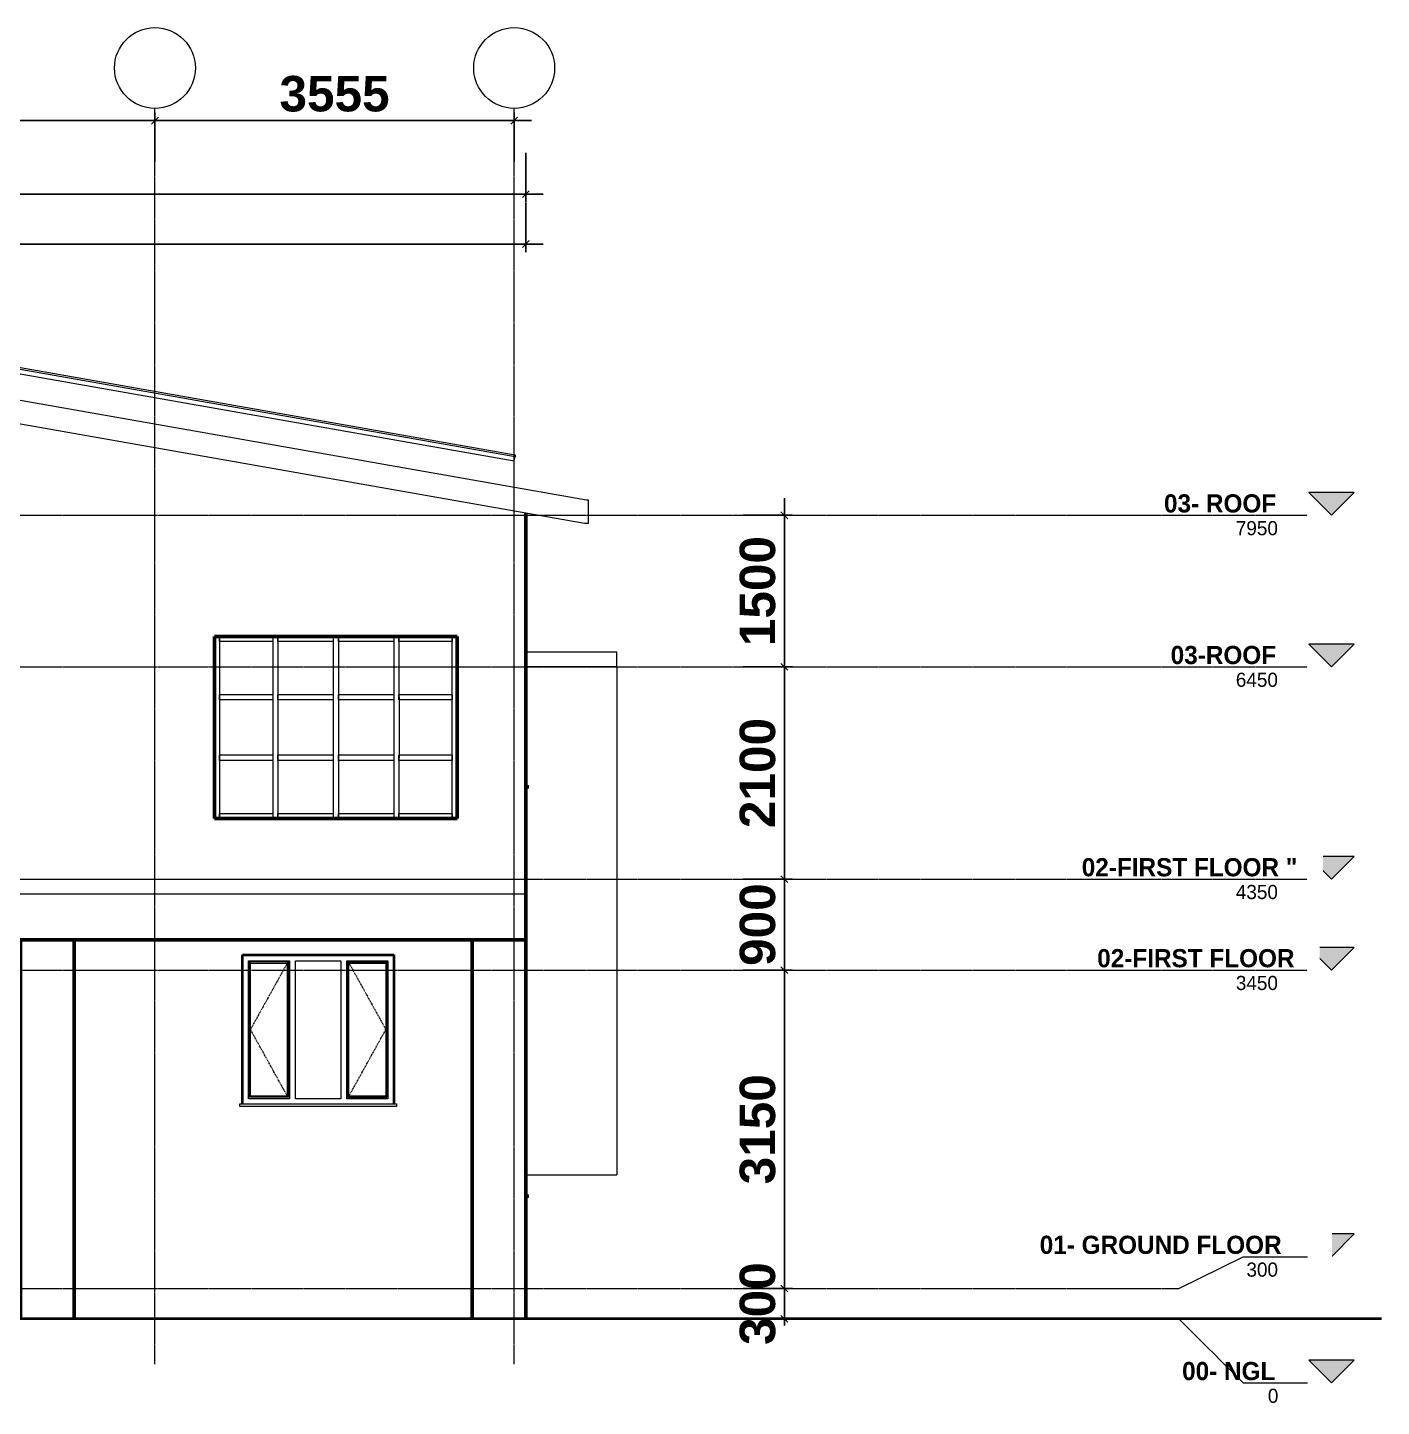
# Model space of a CAD drawing. Header units: inches. Extents: x 22 to 382261, y 22 to 371281.
# Drawn here: x 368865 to 382261, y 139919 to 153562 of the extents above; entities that cross this region are included whole.
import ezdxf

# ---------------------------------------------------------------- set-up
doc = ezdxf.new("R2010")
doc.units = ezdxf.units.IN
doc.header["$MEASUREMENT"] = 0
doc.linetypes.add('Centre', pattern=[31.75, 6.35, -4.7625, 15.875, -4.7625])
doc.linetypes.add('Grid Line 1_2_', pattern=[22.225, 12.7, -3.175, 3.175, -3.175])
for name, color, linetype, lineweight in [('A-ANNO-DIMS', 211, 'Continuous', 9), ('A-FLOR', 192, 'Continuous', 9), ('A-FLOR-LEVL', 51, 'Continuous', 9), ('A-GLAZ', 151, 'Continuous', 9), ('A-GLAZ-CWMG', 51, 'Continuous', 9), ('A-ROOF-OTLN', 132, 'Continuous', 9), ('I-WALL', 2, 'Continuous', 9), ('Q-CASE', 31, 'Continuous', 9), ('S-GRID', 1, 'Continuous', 9), ('S-GRID-IDEN', 1, 'Continuous', 9)]:
    doc.layers.add(name, color=color, linetype=linetype, lineweight=lineweight)
doc.styles.add('Arial_B', font='arialbd.ttf', dxfattribs={"height": 350.793651})
doc.styles.add('Century Gothic', font='GOTHIC.TTF', dxfattribs={"height": 255})
doc.styles.add('Century Gothic_B', font='GOTHICB.TTF', dxfattribs={"height": 510})
doc.dimstyles.new('2', dxfattribs={"dimscale": 304.8, "dimtxt": 346.888196, "dimasz": 0.221354, "dimexe": 1.338583, "dimexo": 0.0625, "dimgap": 0.278871, "dimtad": 1, "dimdec": 0, "dimzin": 0, "dimdsep": 46, "dimtxsty": 'Arial_B', "dimblk1": 'OBLIQUE', "dimblk2": 'OBLIQUE', "dimsah": 1, "dimcen": 0.09, "dimdle": 0.557743, "dimazin": 0, "dimtfac": 1, "dimtdec": 4, "dimtix": 1, "dimtmove": 0, "dimatfit": 3, "dimfxl": 0.557743, "dimfxlon": 1, "dimtvp": 1, "dimtolj": 1, "dimtzin": 0, "dimarcsym": 2})

# ---------------------------------------------------------------- blocks, each defined once
blk = doc.blocks.new('Casement - Plain-Triple _UK_ - W07 Casement - Plain-Triple _UK_-438157-Rear Elevation')
at = {"layer": 'A-GLAZ'}
for p, q in [((9493, 2175), (9493, 3540)), ((9493, 3540), (9900, 3540)), ((9888, 3530), (9503, 3530)), ((9503, 3530), (9513, 3520)), ((9503, 3530), (9503, 2193)), ((9513, 3520), (9878, 3520)), ((9513, 2203), (9513, 3520)), ((9878, 3520), (9888, 3530)), ((9878, 3520), (9878, 2203)), ((9888, 3530), (9888, 2193)), ((9900, 3540), (9900, 2175)), ((9958, 2175), (9958, 3540)), ((9958, 3540), (10408, 3540)), ((10408, 3540), (10408, 2175)), ((10466, 2175), (10466, 3540)), ((10466, 3540), (10873, 3540)), ((10478, 3530), (10478, 2193)), ((10478, 3530), (10863, 3530)), ((10488, 3520), (10478, 3530)), ((10488, 2203), (10488, 3520)), ((10488, 3520), (10853, 3520)), ((10863, 3530), (10853, 3520)), ((10853, 3520), (10853, 2203)), ((10863, 2193), (10863, 3530)), ((10873, 3540), (10873, 2175)), ((9503, 2193), (9513, 2203)), ((9888, 2193), (9503, 2193)), ((9878, 2203), (9513, 2203)), ((9888, 2193), (9878, 2203)), ((10478, 2193), (10488, 2203)), ((10478, 2193), (10863, 2193)), ((10853, 2203), (10488, 2203)), ((10863, 2193), (10853, 2203)), ((9408, 2125), (10958, 2125)), ((9408, 2100), (9408, 2125)), ((10958, 2100), (9408, 2100)), ((9900, 2175), (9493, 2175)), ((10408, 2175), (9958, 2175)), ((10873, 2175), (10466, 2175)), ((10958, 2125), (10958, 2100))]:
    blk.add_line(p, q, dxfattribs=at)
at = {"layer": 'A-GLAZ', "linetype": 'Centre'}
for p, q in [((9878, 3520), (9513, 2862)), ((10488, 3520), (10853, 2862)), ((9878, 2203), (9513, 2862)), ((10488, 2203), (10853, 2862))]:
    blk.add_line(p, q, dxfattribs=at)
blk = doc.blocks.new('Casement - Plain-Triple _UK_ - W07 Casement - Plain-Triple _UK_-438158-Rear Elevation')
at = {"layer": 'A-GLAZ'}
for p, q in [((12238, 1225), (12263, 1225)), ((12263, 1200), (12238, 1200)), ((12263, 1200), (12263, 1225))]:
    blk.add_line(p, q, dxfattribs=at)
blk = doc.blocks.new('Casework 24 - Casework 23-690569-Rear Elevation')
at = {"layer": 'Q-CASE', "lineweight": 50}
for p, q in [((-3131, 0), (-3131, 3750)), ((-2601, 3750), (-2601, 0)), ((1492, 0), (1492, 3750)), ((2022, 3750), (2022, 0)), ((7238, 0), (7238, 3750)), ((7768, 3750), (7768, 0)), ((11708, 0), (11708, 3750)), ((12238, 3750), (12238, 0))]:
    blk.add_line(p, q, dxfattribs=at)
blk = doc.blocks.new('Casement - Plain-Triple _UK_ - W07 Casement - Plain-Triple _UK_-853037-Rear Elevation')
at = {"layer": 'A-GLAZ'}
for p, q in [((12238, 5275), (12263, 5275)), ((12263, 5250), (12238, 5250)), ((12263, 5250), (12263, 5275))]:
    blk.add_line(p, q, dxfattribs=at)
blk = doc.blocks.new('Rectangular Mullion - 50 x 150mm-442057-Rear Elevation')
at = {"layer": 'A-GLAZ-CWMG'}
blk.add_line((-142, 2700), (-142, 3300), dxfattribs=at)
blk = doc.blocks.new('Rectangular Mullion - 50 x 150mm-V3-Rear Elevation')
at = {"layer": 'A-GLAZ-CWMG'}
for p, q in [((-667, 3250), (-667, 3300)), ((-142, 3300), (-142, 3250)), ((-142, 3250), (-667, 3250))]:
    blk.add_line(p, q, dxfattribs=at)
blk = doc.blocks.new('Rectangular Mullion - 50 x 150mm-442039-Rear Elevation')
at = {"layer": 'A-GLAZ-CWMG'}
blk.add_line((4008, 2700), (4008, 2100), dxfattribs=at)
blk = doc.blocks.new('Rectangular Mullion - 50 x 150mm-440585-Rear Elevation')
at = {"layer": 'A-GLAZ-CWMG'}
for p, q in [((-667, 2100), (-667, 2150)), ((-667, 2150), (-142, 2150)), ((-142, 2150), (-142, 2100))]:
    blk.add_line(p, q, dxfattribs=at)
blk = doc.blocks.new('Rectangular Mullion - 50 x 150mm-442032-Rear Elevation')
at = {"layer": 'A-GLAZ-CWMG'}
for p, q in [((-717, 2700), (-717, 2100)), ((-667, 2700), (-667, 2100))]:
    blk.add_line(p, q, dxfattribs=at)
blk = doc.blocks.new('Rectangular Mullion - 50 x 150mm-440587-Rear Elevation')
at = {"layer": 'A-GLAZ-CWMG'}
for p, q in [((-667, 2675), (-667, 2725)), ((-142, 2725), (-667, 2725)), ((-142, 2675), (-667, 2675)), ((-142, 2725), (-142, 2675))]:
    blk.add_line(p, q, dxfattribs=at)
blk = doc.blocks.new('Rectangular Mullion - 50 x 150mm-441106-Rear Elevation')
at = {"layer": 'A-GLAZ-CWMG'}
for p, q in [((-1267, 2675), (-1267, 2725)), ((-717, 2725), (-1267, 2725)), ((-717, 2675), (-1267, 2675)), ((-717, 2725), (-717, 2675))]:
    blk.add_line(p, q, dxfattribs=at)
blk = doc.blocks.new('Rectangular Mullion - 50 x 150mm-441107-Rear Elevation')
at = {"layer": 'A-GLAZ-CWMG'}
for p, q in [((-1267, 2100), (-1267, 2150)), ((-1267, 2150), (-717, 2150)), ((-717, 2150), (-717, 2100))]:
    blk.add_line(p, q, dxfattribs=at)
blk = doc.blocks.new('Rectangular Mullion - 50 x 150mm-442040-Rear Elevation')
at = {"layer": 'A-GLAZ-CWMG'}
blk.add_line((4008, 6150), (4008, 5550), dxfattribs=at)
blk = doc.blocks.new('Rectangular Mullion - 50 x 150mm-442042-Rear Elevation')
at = {"layer": 'A-GLAZ-CWMG'}
blk.add_line((-142, 2100), (-142, 2700), dxfattribs=at)
blk = doc.blocks.new('Rectangular Mullion - 50 x 150mm-442033-Rear Elevation')
at = {"layer": 'A-GLAZ-CWMG'}
for p, q in [((6333.191796, 6150), (6333.191796, 5550)), ((6383.191796, 6150), (6383.191796, 5550))]:
    blk.add_line(p, q, dxfattribs=at)
blk = doc.blocks.new('Rectangular Mullion - 50 x 150mm-442043-Rear Elevation')
at = {"layer": 'A-GLAZ-CWMG'}
blk.add_line((6908, 5550), (6908, 6150), dxfattribs=at)
blk = doc.blocks.new('Rectangular Mullion - 50 x 150mm-442058-Rear Elevation')
at = {"layer": 'A-GLAZ-CWMG'}
blk.add_line((4008, 3300), (4008, 2700), dxfattribs=at)
blk = doc.blocks.new('Rectangular Mullion - 50 x 150mm-442052-Rear Elevation')
at = {"layer": 'A-GLAZ-CWMG'}
for p, q in [((-717, 3300), (-717, 2700)), ((-667, 3300), (-667, 2700))]:
    blk.add_line(p, q, dxfattribs=at)
blk = doc.blocks.new('Rectangular Mullion - 50 x 150mm-441108-Rear Elevation')
at = {"layer": 'A-GLAZ-CWMG'}
for p, q in [((-1267, 3250), (-1267, 3300)), ((-717, 3300), (-717, 3250)), ((-717, 3250), (-1267, 3250))]:
    blk.add_line(p, q, dxfattribs=at)
blk = doc.blocks.new('Casework 16 - Casework 16-903805-Rear Elevation')
at = {"layer": 'Q-CASE'}
for p, q in [((3708, 10033), (-4830, 8528)), ((3708, 10016), (-4827, 8511)), ((3708, 9972), (-4819, 8469)), ((3708, 10016), (3708, 10033)), ((3708, 10033), (12134, 8547)), ((12131, 8530), (3708, 10016)), ((3708, 9972), (12123, 8488)), ((-4827, 8511), (-4830, 8528)), ((-4819, 8469), (-4827, 8511)), ((12123, 8488), (12131, 8530)), ((12134, 8547), (12131, 8530))]:
    blk.add_line(p, q, dxfattribs=at)
blk = doc.blocks.new('Level - Level Head - Circle 2-744587-Rear Elevation')
at = {"layer": 'A-FLOR-LEVL'}
blk.add_hatch(color=256, dxfattribs=at).paths.add_polyline_path([(19986, -410), (20435, -410), (20211, -635)])
for p, q in [((19986, -410), (20211, -635)), ((20435, -410), (19986, -410)), ((20211, -635), (20435, -410))]:
    blk.add_line(p, q, dxfattribs=at)
blk = doc.blocks.new('Grid - Grid Head - Circle-749417-Rear Elevation')
at = {"layer": 'S-GRID-IDEN'}
blk.add_circle((12123, 12376), 400, dxfattribs=at)
blk = doc.blocks.new('_Oblique')
at = {"color": 0, "linetype": 'ByBlock', "lineweight": -2}
blk.add_line((-0.5, -0.5), (0.5, 0.5), dxfattribs=at)
blk = doc.blocks.new('*D4949')
at = {"layer": 'A-ANNO-DIMS', "color": 0, "lineweight": -2, "transparency": 16777216}
for p, q in [((363595, 152560), (363595, 153049)), ((370125, 152722), (370125, 152233)), ((363425, 152641), (370295, 152641))]:
    blk.add_line(p, q, dxfattribs=at)
at = {"layer": 'Defpoints', "color": 0, "transparency": 16777216}
for p in [(370125, 152741), (363595, 152541), (370125, 152641)]:
    blk.add_point(p, dxfattribs=at)
at = {"layer": 'A-ANNO-DIMS', "color": 0, "lineweight": -2, "transparency": 16777216, "xscale": 67.46874999999999, "yscale": 67.46874999999999, "zscale": 67.46874999999999, "rotation": 180}
blk.add_blockref('_Oblique', (363595, 152641), dxfattribs=at)
at = {"layer": 'A-ANNO-DIMS', "color": 0, "lineweight": -2, "transparency": 16777216, "xscale": 67.46874999999999, "yscale": 67.46874999999999, "zscale": 67.46874999999999}
blk.add_blockref('_Oblique', (370125, 152641), dxfattribs=at)
at = {"layer": 'A-ANNO-DIMS', "color": 0, "transparency": 16777216, "insert": (366860, 152905), "char_height": 350.8, "width": 746.25, "attachment_point": 5, "style": 'Arial_B'}
blk.add_mtext('\\A1;6530', dxfattribs=at)
blk = doc.blocks.new('*D4950')
at = {"layer": 'A-ANNO-DIMS', "color": 0, "lineweight": -2, "transparency": 16777216}
for p, q in [((370125, 152722), (370125, 152233)), ((373680, 152722), (373680, 152233)), ((369955, 152641), (373850, 152641))]:
    blk.add_line(p, q, dxfattribs=at)
at = {"layer": 'Defpoints', "color": 0, "transparency": 16777216}
for p in [(370125, 152741), (373680, 152741), (373680, 152641)]:
    blk.add_point(p, dxfattribs=at)
at = {"layer": 'A-ANNO-DIMS', "color": 0, "lineweight": -2, "transparency": 16777216, "xscale": 67.46874999999999, "yscale": 67.46874999999999, "zscale": 67.46874999999999, "rotation": 180}
blk.add_blockref('_Oblique', (370125, 152641), dxfattribs=at)
at = {"layer": 'A-ANNO-DIMS', "color": 0, "lineweight": -2, "transparency": 16777216, "xscale": 67.46874999999999, "yscale": 67.46874999999999, "zscale": 67.46874999999999}
blk.add_blockref('_Oblique', (373680, 152641), dxfattribs=at)
at = {"layer": 'A-ANNO-DIMS', "color": 0, "transparency": 16777216, "insert": (371902, 152905), "char_height": 350.8, "width": 746.25, "attachment_point": 5, "style": 'Arial_B'}
blk.add_mtext('\\A1;3555', dxfattribs=at)
blk = doc.blocks.new('*D4951')
at = {"layer": 'A-ANNO-DIMS', "color": 0, "lineweight": -2, "transparency": 16777216}
for p, q in [((356735, 151833), (356735, 152322)), ((373795, 151833), (373795, 152322)), ((356565, 151914), (373965, 151914))]:
    blk.add_line(p, q, dxfattribs=at)
at = {"layer": 'Defpoints', "color": 0, "transparency": 16777216}
for p in [(373795, 151914), (356735, 151814), (373795, 151814)]:
    blk.add_point(p, dxfattribs=at)
at = {"layer": 'A-ANNO-DIMS', "color": 0, "lineweight": -2, "transparency": 16777216, "xscale": 67.46874999999999, "yscale": 67.46874999999999, "zscale": 67.46874999999999, "rotation": 180}
blk.add_blockref('_Oblique', (356735, 151914), dxfattribs=at)
at = {"layer": 'A-ANNO-DIMS', "color": 0, "lineweight": -2, "transparency": 16777216, "xscale": 67.46874999999999, "yscale": 67.46874999999999, "zscale": 67.46874999999999}
blk.add_blockref('_Oblique', (373795, 151914), dxfattribs=at)
at = {"layer": 'A-ANNO-DIMS', "color": 0, "transparency": 16777216, "insert": (365265, 152179), "char_height": 350.8, "width": 932.81, "attachment_point": 5, "style": 'Arial_B'}
blk.add_mtext('\\A1;17060', dxfattribs=at)
blk = doc.blocks.new('*D4953')
at = {"layer": 'A-ANNO-DIMS', "color": 0, "lineweight": -2, "transparency": 16777216}
for p, q in [((358323, 151339), (358323, 151828)), ((373795, 151339), (373795, 151828)), ((358153, 151420), (373965, 151420))]:
    blk.add_line(p, q, dxfattribs=at)
at = {"layer": 'Defpoints', "color": 0, "transparency": 16777216}
for p in [(358323, 151320), (373795, 151420), (373795, 151320)]:
    blk.add_point(p, dxfattribs=at)
at = {"layer": 'A-ANNO-DIMS', "color": 0, "lineweight": -2, "transparency": 16777216, "xscale": 67.46874999999999, "yscale": 67.46874999999999, "zscale": 67.46874999999999, "rotation": 180}
blk.add_blockref('_Oblique', (358323, 151420), dxfattribs=at)
at = {"layer": 'A-ANNO-DIMS', "color": 0, "lineweight": -2, "transparency": 16777216, "xscale": 67.46874999999999, "yscale": 67.46874999999999, "zscale": 67.46874999999999}
blk.add_blockref('_Oblique', (373795, 151420), dxfattribs=at)
at = {"layer": 'A-ANNO-DIMS', "color": 0, "transparency": 16777216, "insert": (366059, 151684), "char_height": 350.8, "width": 932.81, "attachment_point": 5, "style": 'Arial_B'}
blk.add_mtext('\\A1;15472', dxfattribs=at)
blk = doc.blocks.new('*D4954')
at = {"layer": 'A-ANNO-DIMS', "color": 0, "lineweight": -2, "transparency": 16777216}
for p, q in [((376353, 148906), (376353, 147066)), ((376434, 148736), (375945, 148736)), ((376434, 147236), (375945, 147236))]:
    blk.add_line(p, q, dxfattribs=at)
at = {"layer": 'Defpoints', "color": 0, "transparency": 16777216}
for p in [(376453, 148736), (376353, 147236), (376453, 147236)]:
    blk.add_point(p, dxfattribs=at)
at = {"layer": 'A-ANNO-DIMS', "color": 0, "lineweight": -2, "transparency": 16777216, "xscale": 67.46874999999999, "yscale": 67.46874999999999, "zscale": 67.46874999999999}
for p, rotation in [((376353, 148736), 90), ((376353, 147236), 270)]:
    blk.add_blockref('_Oblique', p, dxfattribs=dict(at, rotation=rotation))
at = {"layer": 'A-ANNO-DIMS', "color": 0, "transparency": 16777216, "insert": (376089, 147986), "char_height": 350.8, "width": 746.25, "attachment_point": 5, "rotation": 90, "style": 'Arial_B'}
blk.add_mtext('\\A1;1500', dxfattribs=at)
blk = doc.blocks.new('*D4955')
at = {"layer": 'A-ANNO-DIMS', "color": 0, "lineweight": -2, "transparency": 16777216}
for p, q in [((376353, 147406), (376353, 144966)), ((376434, 147236), (375945, 147236)), ((376434, 145136), (375945, 145136))]:
    blk.add_line(p, q, dxfattribs=at)
at = {"layer": 'Defpoints', "color": 0, "transparency": 16777216}
for p in [(376453, 147236), (376353, 145136), (376453, 145136)]:
    blk.add_point(p, dxfattribs=at)
at = {"layer": 'A-ANNO-DIMS', "color": 0, "lineweight": -2, "transparency": 16777216, "xscale": 67.46874999999999, "yscale": 67.46874999999999, "zscale": 67.46874999999999}
for p, rotation in [((376353, 147236), 90), ((376353, 145136), 270)]:
    blk.add_blockref('_Oblique', p, dxfattribs=dict(at, rotation=rotation))
at = {"layer": 'A-ANNO-DIMS', "color": 0, "transparency": 16777216, "insert": (376089, 146186), "char_height": 350.8, "width": 746.25, "attachment_point": 5, "rotation": 90, "style": 'Arial_B'}
blk.add_mtext('\\A1;2100', dxfattribs=at)
blk = doc.blocks.new('*D4956')
at = {"layer": 'A-ANNO-DIMS', "color": 0, "lineweight": -2, "transparency": 16777216}
for p, q in [((376353, 145136), (376353, 145204)), ((376434, 145136), (375945, 145136)), ((376353, 145136), (376353, 144236)), ((376434, 144236), (375945, 144236)), ((376353, 144236), (376353, 144169))]:
    blk.add_line(p, q, dxfattribs=at)
at = {"layer": 'Defpoints', "color": 0, "transparency": 16777216}
for p in [(376453, 145136), (376353, 144236), (376453, 144236)]:
    blk.add_point(p, dxfattribs=at)
at = {"layer": 'A-ANNO-DIMS', "color": 0, "lineweight": -2, "transparency": 16777216, "xscale": 67.46874999999999, "yscale": 67.46874999999999, "zscale": 67.46874999999999}
for p, rotation in [((376353, 145136), 270), ((376353, 144236), 90)]:
    blk.add_blockref('_Oblique', p, dxfattribs=dict(at, rotation=rotation))
at = {"layer": 'A-ANNO-DIMS', "color": 0, "transparency": 16777216, "insert": (376089, 144686), "char_height": 350.8, "width": 559.69, "attachment_point": 5, "rotation": 90, "style": 'Arial_B'}
blk.add_mtext('\\A1;900', dxfattribs=at)
blk = doc.blocks.new('*D4957')
at = {"layer": 'A-ANNO-DIMS', "color": 0, "lineweight": -2, "transparency": 16777216}
for p, q in [((376353, 144406), (376353, 140916)), ((376434, 144236), (375945, 144236)), ((376434, 141086), (375945, 141086))]:
    blk.add_line(p, q, dxfattribs=at)
at = {"layer": 'Defpoints', "color": 0, "transparency": 16777216}
for p in [(376453, 144236), (376353, 141086), (376453, 141086)]:
    blk.add_point(p, dxfattribs=at)
at = {"layer": 'A-ANNO-DIMS', "color": 0, "lineweight": -2, "transparency": 16777216, "xscale": 67.46874999999999, "yscale": 67.46874999999999, "zscale": 67.46874999999999}
for p, rotation in [((376353, 144236), 90), ((376353, 141086), 270)]:
    blk.add_blockref('_Oblique', p, dxfattribs=dict(at, rotation=rotation))
at = {"layer": 'A-ANNO-DIMS', "color": 0, "transparency": 16777216, "insert": (376089, 142661), "char_height": 350.8, "width": 746.25, "attachment_point": 5, "rotation": 90, "style": 'Arial_B'}
blk.add_mtext('\\A1;3150', dxfattribs=at)
blk = doc.blocks.new('*D4958')
at = {"layer": 'A-ANNO-DIMS', "color": 0, "lineweight": -2, "transparency": 16777216}
for p, q in [((376434, 141086), (375945, 141086)), ((376353, 141086), (376353, 141154)), ((376353, 141086), (376353, 140786)), ((376434, 140786), (375945, 140786)), ((376353, 140786), (376353, 140719))]:
    blk.add_line(p, q, dxfattribs=at)
at = {"layer": 'Defpoints', "color": 0, "transparency": 16777216}
for p in [(376453, 141086), (376353, 140786), (376453, 140786)]:
    blk.add_point(p, dxfattribs=at)
at = {"layer": 'A-ANNO-DIMS', "color": 0, "lineweight": -2, "transparency": 16777216, "xscale": 67.46874999999999, "yscale": 67.46874999999999, "zscale": 67.46874999999999}
for p, rotation in [((376353, 141086), 270), ((376353, 140786), 90)]:
    blk.add_blockref('_Oblique', p, dxfattribs=dict(at, rotation=rotation))
at = {"layer": 'A-ANNO-DIMS', "color": 0, "transparency": 16777216, "insert": (376089, 140936), "char_height": 350.8, "width": 559.69, "attachment_point": 5, "rotation": 90, "style": 'Arial_B'}
blk.add_mtext('\\A1;300', dxfattribs=at)

msp = doc.modelspace()

# ---------------------------------------------------------------- linework, layer by layer
at = {"layer": 'A-FLOR'}
for p, q in [((373795, 147386.1), (374695, 147386.1)), ((374695, 147236.1), (374695, 147386.1)), ((358322.5, 145136.1), (373795, 145136.1)), ((373795, 144986.1), (358322.5, 144986.1))]:
    msp.add_line(p, q, dxfattribs=at)
at = {"layer": 'A-FLOR', "lineweight": 35}
msp.add_line((382260.9, 140786.1), (347298.3, 140786.1), dxfattribs=at)
at = {"layer": 'A-FLOR-LEVL', "linetype": 'Grid Line 1_2_'}
for p, q in [((349815.8, 141086.1), (380257.9, 141086.1)), ((349815.8, 140786.1), (380257.9, 140786.1))]:
    msp.add_line(p, q, dxfattribs=at)
at = {"layer": 'A-ROOF-OTLN'}
for p, q in [((365265, 150498.2), (374395, 148888.4)), ((374374.4, 148653.4), (365265, 150259.6)), ((374395, 148888.4), (374414, 148888.4)), ((374414, 148653.4), (374414, 148888.4)), ((374414, 148653.4), (374374.4, 148653.4))]:
    msp.add_line(p, q, dxfattribs=at)
at = {"layer": 'I-WALL'}
for p, q in [((373680, 149014.4), (373680, 149274.4)), ((374695, 147236.1), (373795, 147236.1)), ((374695, 147236.1), (374695, 142211.1)), ((373795, 142211.1), (374695, 142211.1))]:
    msp.add_line(p, q, dxfattribs=at)
at = {"layer": 'I-WALL', "lineweight": 50}
for p, q in [((373795, 144536.1), (373795, 148755.5)), ((370715, 145736.1), (370715, 147536.1)), ((370715, 147536.1), (373115, 147536.1)), ((373115, 147536.1), (373115, 145736.1)), ((373115, 145736.1), (370715, 145736.1)), ((358552.5, 144536.1), (373795, 144536.1))]:
    msp.add_line(p, q, dxfattribs=at)
at = {"layer": 'I-WALL', "lineweight": 35}
for p, q in [((370990, 144386.1), (372490, 144386.1)), ((370990, 142911.1), (370990, 144386.1)), ((372490, 144386.1), (372490, 142911.1))]:
    msp.add_line(p, q, dxfattribs=at)
at = {"layer": 'S-GRID', "linetype": 'Grid Line 1_2_'}
for p, q in [((370125, 140336.1), (370125, 152761.9)), ((373680, 140336.1), (373680, 152761.9))]:
    msp.add_line(p, q, dxfattribs=at)

# ---------------------------------------------------------------- block references
at = {"layer": 'A-FLOR-LEVL'}
for p in [(361556.8, 149371.1), (361556.8, 147871.1), (361556.8, 145771.1), (361556.8, 144871.1), (361556.8, 142034.9), (361556.8, 140786.1)]:
    msp.add_blockref('Level - Level Head - Circle 2-744587-Rear Elevation', p, dxfattribs=at)
at = {"layer": 'A-GLAZ'}
for name in ['Casement - Plain-Triple _UK_ - W07 Casement - Plain-Triple _UK_-853037-Rear Elevation', 'Casement - Plain-Triple _UK_ - W07 Casement - Plain-Triple _UK_-438158-Rear Elevation']:
    msp.add_blockref(name, (361556.8, 140786.1), dxfattribs=at)
at = {"layer": 'A-GLAZ', "linetype": 'Centre'}
msp.add_blockref('Casement - Plain-Triple _UK_ - W07 Casement - Plain-Triple _UK_-438157-Rear Elevation', (361556.8, 140786.1), dxfattribs=at)
at = {"layer": 'A-GLAZ-CWMG'}
for name, p in [('Rectangular Mullion - 50 x 150mm-V3-Rear Elevation', (371431.8, 144236.1)), ('Rectangular Mullion - 50 x 150mm-442058-Rear Elevation', (366756.8, 144236.1)), ('Rectangular Mullion - 50 x 150mm-442052-Rear Elevation', (372006.8, 144236.1)), ('Rectangular Mullion - 50 x 150mm-441108-Rear Elevation', (372606.8, 144236.1)), ('Rectangular Mullion - 50 x 150mm-442052-Rear Elevation', (372606.8, 144236.1)), ('Rectangular Mullion - 50 x 150mm-441108-Rear Elevation', (373206.8, 144236.1)), ('Rectangular Mullion - 50 x 150mm-442052-Rear Elevation', (373206.8, 144236.1)), ('Rectangular Mullion - 50 x 150mm-V3-Rear Elevation', (373206.8, 144236.1)), ('Rectangular Mullion - 50 x 150mm-442057-Rear Elevation', (373206.8, 144236.1)), ('Rectangular Mullion - 50 x 150mm-440587-Rear Elevation', (371431.8, 144236.1)), ('Rectangular Mullion - 50 x 150mm-441106-Rear Elevation', (372606.8, 144236.1)), ('Rectangular Mullion - 50 x 150mm-441106-Rear Elevation', (373206.8, 144236.1)), ('Rectangular Mullion - 50 x 150mm-440587-Rear Elevation', (373206.8, 144236.1)), ('Rectangular Mullion - 50 x 150mm-442040-Rear Elevation', (366756.8, 140786.1)), ('Rectangular Mullion - 50 x 150mm-442033-Rear Elevation', (364956.8, 140786.1)), ('Rectangular Mullion - 50 x 150mm-442033-Rear Elevation', (365556.8, 140786.1)), ('Rectangular Mullion - 50 x 150mm-442033-Rear Elevation', (366156.8, 140786.1)), ('Rectangular Mullion - 50 x 150mm-442043-Rear Elevation', (366156.8, 140786.1)), ('Rectangular Mullion - 50 x 150mm-440587-Rear Elevation', (371431.8, 143636.1)), ('Rectangular Mullion - 50 x 150mm-442039-Rear Elevation', (366756.8, 143636.1)), ('Rectangular Mullion - 50 x 150mm-442032-Rear Elevation', (372006.8, 143636.1)), ('Rectangular Mullion - 50 x 150mm-441106-Rear Elevation', (372606.8, 143636.1)), ('Rectangular Mullion - 50 x 150mm-442032-Rear Elevation', (372606.8, 143636.1)), ('Rectangular Mullion - 50 x 150mm-441106-Rear Elevation', (373206.8, 143636.1)), ('Rectangular Mullion - 50 x 150mm-442032-Rear Elevation', (373206.8, 143636.1)), ('Rectangular Mullion - 50 x 150mm-440587-Rear Elevation', (373206.8, 143636.1)), ('Rectangular Mullion - 50 x 150mm-442042-Rear Elevation', (373206.8, 143636.1)), ('Rectangular Mullion - 50 x 150mm-440585-Rear Elevation', (371431.8, 143636.1)), ('Rectangular Mullion - 50 x 150mm-441107-Rear Elevation', (372606.8, 143636.1)), ('Rectangular Mullion - 50 x 150mm-441107-Rear Elevation', (373206.8, 143636.1)), ('Rectangular Mullion - 50 x 150mm-440585-Rear Elevation', (373206.8, 143636.1))]:
    msp.add_blockref(name, p, dxfattribs=at)
at = {"layer": 'Q-CASE'}
msp.add_blockref('Casework 16 - Casework 16-903805-Rear Elevation', (361556.8, 140786.1), dxfattribs=at)
at = {"layer": 'Q-CASE', "lineweight": 50}
msp.add_blockref('Casework 24 - Casework 23-690569-Rear Elevation', (361556.8, 140786.1), dxfattribs=at)
at = {"layer": 'S-GRID-IDEN'}
for p in [(358001.8, 140786.1), (361556.8, 140786.1)]:
    msp.add_blockref('Grid - Grid Head - Circle-749417-Rear Elevation', p, dxfattribs=at)

# ---------------------------------------------------------------- texts
at = {"layer": 'A-FLOR-LEVL', "insert": (380288.6, 140358.9), "char_height": 180, "width": 1138.396, "attachment_point": 1, "style": 'Century Gothic_B', "bg_fill": 3, "box_fill_scale": 1.25, "bg_fill_color": 256, "bg_fill_true_color": 13158600, "bg_fill_transparency": 0}
msp.add_mtext('00- NGL', dxfattribs=at)

# ---------------------------------------------------------------- dimensions: what is measured, and where the dimension line sits
at = {"layer": 'A-ANNO-DIMS'}
for base, p1, p2, override, picture, middle in [((370125, 152641.3), (363595, 152541.3), (370125, 152741.3), {"dimpost": '<>', "dimfxl": 6533.062069}, '*D4949', (366860, 152905.4)), ((373680, 152641.3), (370125, 152741.3), (373680, 152741.3), {"dimpost": '<>', "dimfxl": 3555}, '*D4950', (371902.5, 152905.4)), ((373795, 151914.4), (356735, 151814.4), (373795, 151814.4), {"dimpost": '<>', "dimfxl": 17060}, '*D4951', (365265, 152178.5)), ((373794.9706, 151420.1176), (358322.5133, 151320.1176), (373794.9706, 151320.1176), {"dimpost": '<>', "dimfxl": 15472.45732}, '*D4953', (366058.742, 151684.2234))]:
    dim = msp.add_linear_dim(base=base, p1=p1, p2=p2, dimstyle='2', override=override, dxfattribs=at)
    dim.commit()
    dim.dimension.update_dxf_attribs({"geometry": picture, "text_midpoint": middle})
for base, p1, p2, override, picture, middle in [((376352.9, 147236.1), (376452.9, 148736.1), (376452.9, 147236.1), {"dimpost": '<>', "dimfxl": 1500}, '*D4954', (376088.8, 147986.1)), ((376352.9, 145136.1), (376452.9, 147236.1), (376452.9, 145136.1), {"dimpost": '<>', "dimfxl": 2100}, '*D4955', (376088.8, 146186.1)), ((376352.9, 144236.1), (376452.9, 145136.1), (376452.9, 144236.1), {"dimpost": '<>', "dimfxl": 900}, '*D4956', (376088.7, 144686.1)), ((376352.9, 141086.1), (376452.9, 144236.1), (376452.9, 141086.1), {"dimpost": '<>', "dimfxl": 3150}, '*D4957', (376088.8, 142661.1)), ((376352.9, 140786.1), (376452.9, 141086.1), (376452.9, 140786.1), {"dimpost": '<>', "dimfxl": 300}, '*D4958', (376088.8, 140936.1))]:
    dim = msp.add_linear_dim(base=base, p1=p1, p2=p2, angle=90, dimstyle='2', override=override, dxfattribs=at)
    dim.commit()
    dim.dimension.update_dxf_attribs({"geometry": picture, "text_midpoint": middle})

# ---------------------------------------------------------------- next in the draw order: linework, layer by layer
at = {"layer": 'A-FLOR-LEVL'}
msp.add_line((380257.9, 140786.1), (380892.9, 140151.1), dxfattribs=at)

# ---------------------------------------------------------------- next in the draw order: texts
at = {"layer": 'A-FLOR-LEVL', "attachment_point": 1, "bg_fill": 3, "box_fill_scale": 1.25, "bg_fill_color": 256, "bg_fill_true_color": 13158600, "bg_fill_transparency": 0}
for s, insert, char_height, width, style in [('03- ROOF', (380109.6, 148943.9), 180, 1354.852, 'Century Gothic_B'), ('03-ROOF', (380175.6, 147443.9), 180, 1274.683, 'Century Gothic_B'), ('02-FIRST FLOOR "', (379295.6, 145343.9), 180, 2340.927, 'Century Gothic_B'), ('02-FIRST FLOOR', (379448.6, 144443.9), 180, 2156.539, 'Century Gothic_B'), ('01- GROUND FLOOR', (378879.6, 141607.8), 180, 2845.991, 'Century Gothic_B'), ('0', (381137.2, 140093.7), 140, 128.27, 'Century Gothic')]:
    msp.add_mtext(s, dxfattribs=dict(at, insert=insert, char_height=char_height, width=width, style=style))

# ---------------------------------------------------------------- next in the draw order: linework, layer by layer
at = {"layer": 'A-FLOR-LEVL'}
msp.add_line((380892.9, 140151.1), (381527.9, 140151.1), dxfattribs=at)

# ---------------------------------------------------------------- next in the draw order: texts
at = {"layer": 'A-FLOR-LEVL', "char_height": 140, "attachment_point": 1, "style": 'Century Gothic', "bg_fill": 3, "box_fill_scale": 1.25, "bg_fill_color": 256, "bg_fill_true_color": 13158600, "bg_fill_transparency": 0}
for s, insert, width in [('7950', (380820.2, 148678.7), 513.08), ('6450', (380820.2, 147178.7), 513.08), ('4350', (380820.2, 145078.7), 513.08), ('3450', (380820.2, 144178.7), 513.08), ('300', (380925.2, 141342.5), 384.81)]:
    msp.add_mtext(s, dxfattribs=dict(at, insert=insert, width=width))

# ---------------------------------------------------------------- next in the draw order: linework, layer by layer
at = {"layer": 'A-FLOR-LEVL', "linetype": 'Grid Line 1_2_'}
for p, q in [((349815.8, 148736.1), (381527.9, 148736.1)), ((349815.8, 147236.1), (381527.9, 147236.1)), ((349815.8, 145136.1), (381527.9, 145136.1)), ((349815.8, 144236.1), (381527.9, 144236.1))]:
    msp.add_line(p, q, dxfattribs=at)
at = {"layer": 'A-FLOR-LEVL'}
for p, q in [((380257.9, 141086.1), (380892.9, 141399.9)), ((380892.9, 141399.9), (381527.9, 141399.9))]:
    msp.add_line(p, q, dxfattribs=at)

doc.saveas('drawing.dxf')
